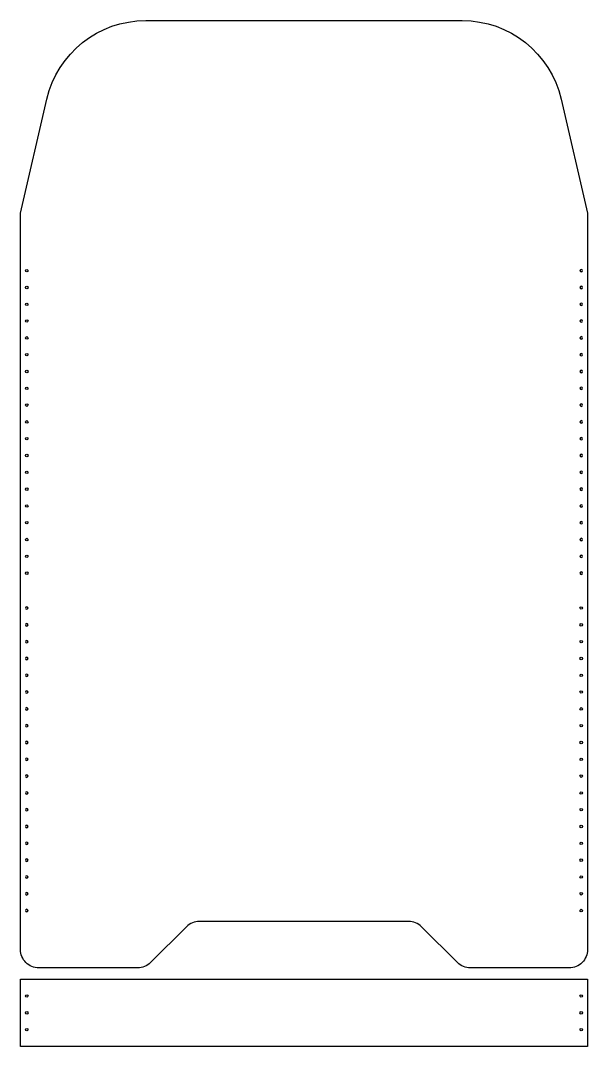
# Model space of a CAD drawing. Header units: millimetres. Extents: x 1126 to 1467, y 3394 to 4011.
import ezdxf

# ---------------------------------------------------------------- set-up
doc = ezdxf.new("R2010")
doc.units = ezdxf.units.MM

# ---------------------------------------------------------------- blocks, each defined once
blk = doc.blocks.new('*U38')
blk.add_circle((0, 0), 0.75)
blk = doc.blocks.new('*U39')
at = {"color": 0, "linetype": 'ByBlock', "lineweight": -2, "transparency": 16777216, "rotation": 90}
for p in [(1130.07, 3860.89), (1130.07, 3850.78), (1130.07, 3840.67), (1130.07, 3830.56), (1130.07, 3820.44), (1130.07, 3810.33), (1130.07, 3800.22), (1130.07, 3790.11), (1130.07, 3780), (1130.07, 3769.89), (1130.07, 3759.78), (1130.07, 3749.67), (1130.07, 3739.56), (1130.07, 3729.44), (1130.07, 3719.33), (1130.07, 3709.22), (1130.07, 3699.11), (1130.07, 3689), (1130.07, 3678.89)]:
    blk.add_blockref('*U38', p, dxfattribs=at)
blk = doc.blocks.new('*U40')
blk.add_circle((0, 0), 0.75)
blk = doc.blocks.new('*U42')
at = {"color": 0, "linetype": 'ByBlock', "lineweight": -2, "transparency": 16777216, "rotation": 90}
for p in [(1130.07, 3860.89), (1130.07, 3850.78), (1130.07, 3840.67), (1130.07, 3830.56), (1130.07, 3820.44), (1130.07, 3810.33), (1130.07, 3800.22), (1130.07, 3790.11), (1130.07, 3780), (1130.07, 3769.89), (1130.07, 3759.78), (1130.07, 3749.67), (1130.07, 3739.56), (1130.07, 3729.44), (1130.07, 3719.33), (1130.07, 3709.22), (1130.07, 3699.11), (1130.07, 3689), (1130.07, 3678.89)]:
    blk.add_blockref('*U40', p, dxfattribs=at)
blk = doc.blocks.new('*U43')
blk.add_circle((0, 0), 0.75)
blk = doc.blocks.new('*U45')
at = {"color": 0, "linetype": 'ByBlock', "lineweight": -2, "transparency": 16777216, "rotation": 90}
for p in [(1130.07, 3860.89), (1130.07, 3850.78), (1130.07, 3840.67), (1130.07, 3830.56), (1130.07, 3820.44), (1130.07, 3810.33), (1130.07, 3800.22), (1130.07, 3790.11), (1130.07, 3780), (1130.07, 3769.89), (1130.07, 3759.78), (1130.07, 3749.67), (1130.07, 3739.56), (1130.07, 3729.44), (1130.07, 3719.33), (1130.07, 3709.22), (1130.07, 3699.11), (1130.07, 3689), (1130.07, 3678.89)]:
    blk.add_blockref('*U43', p, dxfattribs=at)
blk = doc.blocks.new('*U46')
blk.add_circle((0, 0), 0.75)
blk = doc.blocks.new('*U47')
at = {"color": 0, "linetype": 'ByBlock', "lineweight": -2, "transparency": 16777216, "rotation": 90}
for p in [(1130.07, 3860.89), (1130.07, 3850.78), (1130.07, 3840.67), (1130.07, 3830.56), (1130.07, 3820.44), (1130.07, 3810.33), (1130.07, 3800.22), (1130.07, 3790.11), (1130.07, 3780), (1130.07, 3769.89), (1130.07, 3759.78), (1130.07, 3749.67), (1130.07, 3739.56), (1130.07, 3729.44), (1130.07, 3719.33), (1130.07, 3709.22), (1130.07, 3699.11), (1130.07, 3689), (1130.07, 3678.89)]:
    blk.add_blockref('*U46', p, dxfattribs=at)

msp = doc.modelspace()

# ---------------------------------------------------------------- linework, layer by layer
msp.add_lwpolyline([(1142.18, 3964.11, -0.349216), (1201.62, 4011.39), (1392.01, 4011.39, -0.349216), (1451.45, 3964.11), (1467.32, 3895.39), (1467.32, 3452.39, -0.414214), (1456.32, 3441.39), (1396.87, 3441.39, -0.198912), (1389.1, 3444.61), (1367.54, 3466.17, 0.198912), (1359.76, 3469.39), (1233.87, 3469.39, 0.198912), (1226.1, 3466.17), (1204.54, 3444.61, -0.198912), (1196.76, 3441.39), (1137.32, 3441.39, -0.414214), (1126.32, 3452.39), (1126.32, 3895.39)], format="xyb", close=True)
msp.add_lwpolyline([(1126.32, 3434.56), (1467.32, 3434.56), (1467.32, 3394.11), (1126.32, 3394.11)], close=True)
for centre in [(1130.07, 3424.45), (1463.57, 3424.45), (1130.07, 3414.34), (1463.57, 3414.34), (1130.07, 3404.23), (1463.57, 3404.23)]:
    msp.add_circle(centre, 0.75)

# ---------------------------------------------------------------- block references
msp.add_blockref('*U39', (0, 0))
at = {"xscale": -1}
msp.add_blockref('*U42', (2593.63, 0), dxfattribs=at)
at = {"xscale": -1, "rotation": 180}
msp.add_blockref('*U45', (0, 7336.78), dxfattribs=at)
at = {"rotation": 180}
msp.add_blockref('*U47', (2593.63, 7336.78), dxfattribs=at)

doc.saveas('drawing.dxf')
